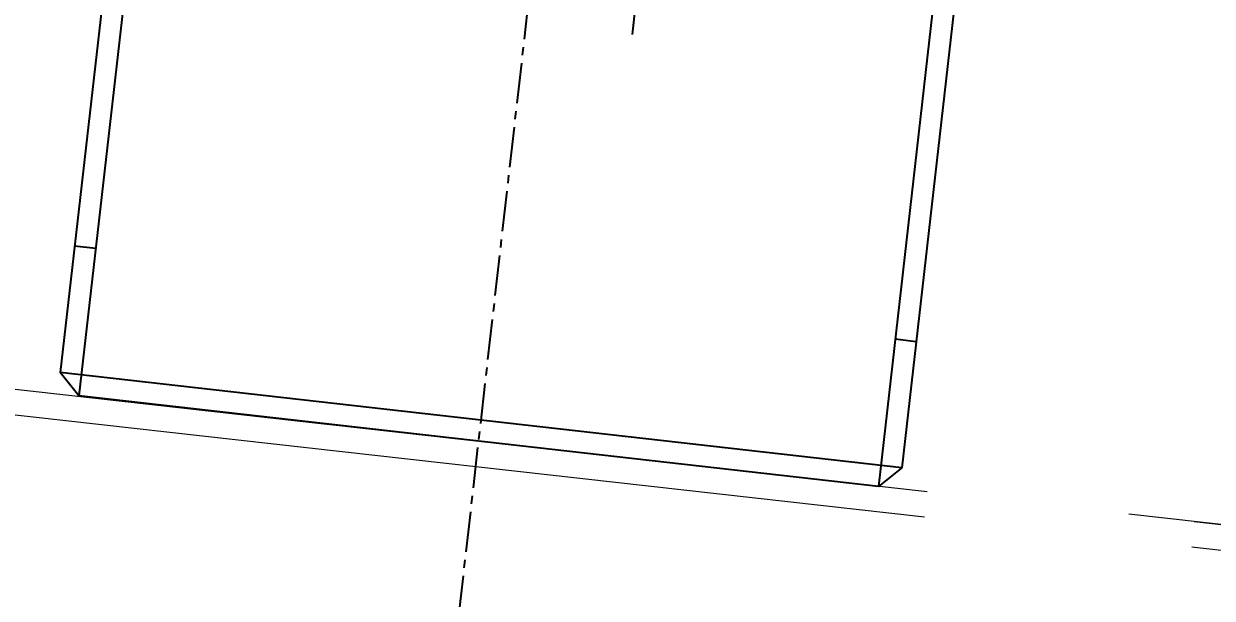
# Model space of a CAD drawing. Header units: millimetres. Extents: x -243837 to -5443, y 40 to 285140.
# Drawn here: x -117324 to -117043.4, y 110796.5 to 110932.2 of the extents above; entities that cross this region are included whole.
import ezdxf

# ---------------------------------------------------------------- set-up
doc = ezdxf.new("R2010")
doc.units = ezdxf.units.MM
doc.linetypes.add('CENTER', pattern=[50.8, 31.75, -6.35, 6.35, -6.35])
doc.linetypes.add('PHANTOM', pattern=[63.5, 31.75, -6.35, 6.35, -6.35, 6.35, -6.35])
doc.layers.add('0-45-GRID MARKS', color=6, linetype='Continuous')
doc.layers.add('PHANTAM', color=21, linetype='PHANTOM', lineweight=0)
doc.layers.add('R-OBJECT', color=2, linetype='Continuous', lineweight=20)
doc.styles.add('KA', font='romans.shx', dxfattribs={"width": 0.7})
doc.dimstyles.new('rakesh', dxfattribs={"dimscale": 160, "dimtxt": 2.5, "dimasz": 1, "dimexe": 0.8, "dimexo": 0.8, "dimgap": 1, "dimtad": 1, "dimdec": 0, "dimzin": 0, "dimdsep": 46, "dimtxsty": 'KA', "dimblk": 'OBLIQUE', "dimcen": 1.5, "dimclrd": 1, "dimclre": 1, "dimclrt": 2, "dimadec": 0, "dimazin": 0, "dimtfac": 1, "dimtdec": 0, "dimtmove": 0, "dimatfit": 2, "dimfxl": 0, "dimtolj": 1, "dimtzin": 0, "dimlwd": -1, "dimlwe": -1, "dimarcsym": 1})

# ---------------------------------------------------------------- blocks, each defined once
blk = doc.blocks.new('_Oblique')
at = {"color": 0, "linetype": 'ByBlock', "lineweight": -2}
blk.add_line((-0.5, -0.5), (0.5, 0.5), dxfattribs=at)
blk = doc.blocks.new('*D224')
at = {"layer": 'DEFPOINTS', "color": 0, "ltscale": 10, "transparency": 16777216}
for p in [(-106760.16, 129714.92), (-190510.55, 125814.78, -169.38), (-106760.16, 110177.28)]:
    blk.add_point(p, dxfattribs=at)
at = {"layer": 'R-OBJECT', "color": 1, "ltscale": 10, "transparency": 16777216}
for p, q in [((-190510.55, 125942.78), (-190510.55, 129906.92)), ((-106760.16, 110305.28), (-106760.16, 129906.92)), ((-190510.55, 129714.92), (-106760.16, 129714.92))]:
    blk.add_line(p, q, dxfattribs=at)
at = {"layer": 'R-OBJECT', "color": 1, "ltscale": 10, "transparency": 16777216, "xscale": 160, "yscale": 160, "zscale": 160, "rotation": 180}
blk.add_blockref('_Oblique', (-190510.55, 129714.92), dxfattribs=at)
at = {"layer": 'R-OBJECT', "color": 1, "ltscale": 10, "transparency": 16777216, "xscale": 160, "yscale": 160, "zscale": 160}
blk.add_blockref('_Oblique', (-106760.16, 129714.92), dxfattribs=at)
at = {"layer": 'R-OBJECT', "color": 2, "ltscale": 10, "transparency": 16777216, "insert": (-148635.36, 130179.68), "char_height": 400, "attachment_point": 5, "style": 'KA'}
blk.add_mtext('\\A1;83750 (HORIZONTAL PULLEY CRS.)', dxfattribs=at)
blk = doc.blocks.new('A$C423A7F94')
at = {"layer": 'PHANTAM', "ltscale": 10, "elevation": 0}
blk.add_lwpolyline([(-17796.05, 4041.28), (-13105.64, 3260.49), (-8749.22, 2660.78), (-4379.32, 2170.59), (0, 1775)], dxfattribs=at)
blk = doc.blocks.new('A$C19EB56C8')
at = {"color": 1}
blk.add_line((234.98, 76.43), (241.46, 76.43), dxfattribs=at)
blk = doc.blocks.new('A$C0D930AAD')
at = {"color": 1, "linetype": 'CENTER', "ltscale": 0.3}
blk.add_line((119.1, -132.99), (119.1, 363.9), dxfattribs=at)
at = {"color": 4}
for p, q in [((24.1, 344.7), (24.1, 0)), ((214.1, 344.7), (214.1, 0)), ((19.1, 255), (19.1, 5)), ((219.1, 255), (219.1, 5)), ((19.1, 35), (24.1, 35)), ((214.1, 35), (219.1, 35)), ((19.1, 5), (219.1, 5)), ((19.1, 5), (24.1, 0)), ((214.1, 0), (219.1, 5)), ((24.1, 0), (214.1, 0))]:
    blk.add_line(p, q, dxfattribs=at)
at = {"rotation": 270}
blk.add_blockref('A$C19EB56C8', (17.55, 341.02), dxfattribs=at)
blk = doc.blocks.new('A$C7A4F4B06')
at = {"color": 3}
blk.add_blockref('A$C0D930AAD', (-744.11, 0, -0.04), dxfattribs=at)

msp = doc.modelspace()

# ---------------------------------------------------------------- linework, layer by layer
at = {"layer": '0-45-GRID MARKS'}
for radius in [174990, 175000, 175440, 175450]:
    msp.add_arc((-99129.86, 285140.02), radius, 257.5, 265, dxfattribs=at)
at = {"layer": 'PHANTAM', "ltscale": 10}
for points in [[(-111510.16, 110303.73), (-116479.71, 110750.82), (-120849.67, 111241.16), (-125206.12, 111840.88), (-129545.81, 112549.66)], [(-111510.7, 110297.75), (-116480.31, 110744.85), (-120850.41, 111235.21), (-125207.01, 111834.95), (-129546.77, 112543.74)]]:
    msp.add_lwpolyline(points, dxfattribs=at)

# ---------------------------------------------------------------- block references
at = {"color": 6, "xscale": -1, "rotation": 353.5219182454254}
msp.add_blockref('A$C7A4F4B06', (-117837.62, 110904.13, -199.08), dxfattribs=at)
at = {"layer": 'R-OBJECT', "ltscale": 10}
msp.add_blockref('A$C423A7F94', (-112100.16, 108580.35, 0), dxfattribs=at)

# ---------------------------------------------------------------- dimensions: what is measured, and where the dimension line sits
dim = msp.add_linear_dim(base=(-106760.16, 129714.92), p1=(-190510.55, 125814.78, -169.38), p2=(-106760.16, 110177.28), text='<> (HORIZONTAL PULLEY CRS.)', dimstyle='rakesh', override={"dimexe": 1.2, "dimfxl": 0.18}, dxfattribs=at)
dim.commit()
dim.dimension.update_dxf_attribs({"geometry": '*D224', "text_midpoint": (-148635.36, 130179.68)})

doc.saveas('drawing.dxf')
